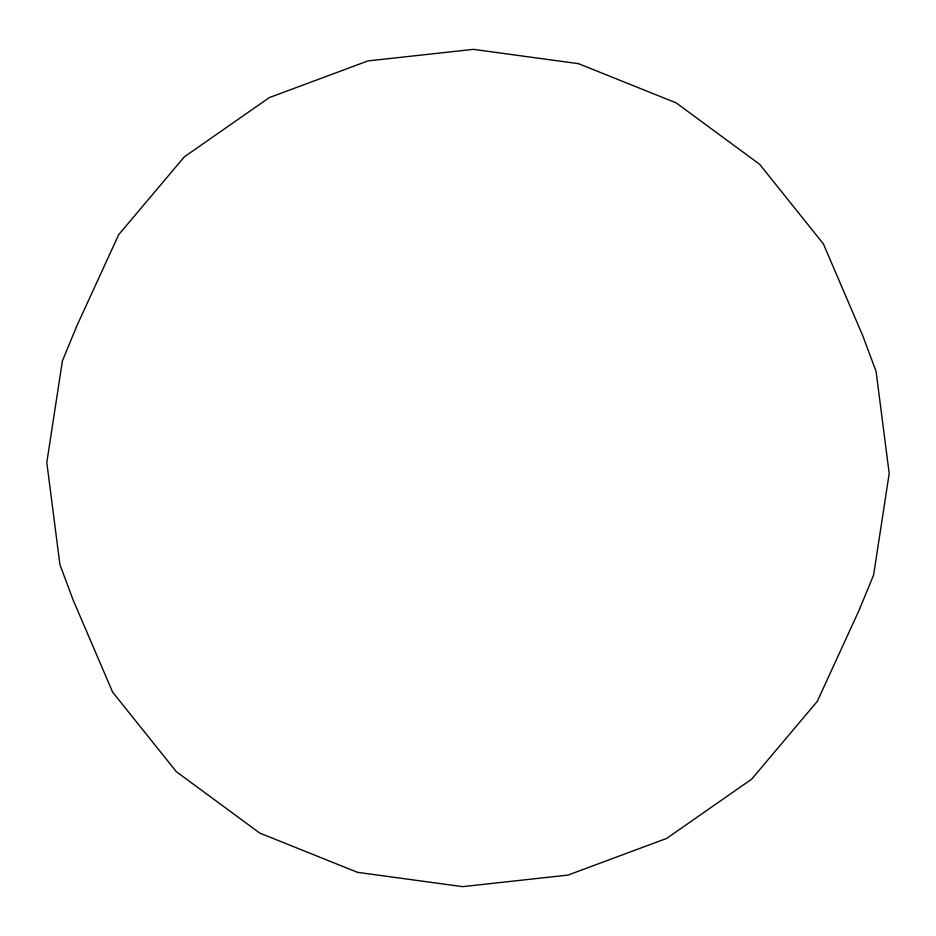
<?xml version="1.0" encoding="UTF-8"?>
<svg xmlns="http://www.w3.org/2000/svg" width="936" height="936" viewBox="0 0 936 936"><rect width="100%" height="100%" fill="white"/><g stroke="black" fill="none" stroke-linecap="round" stroke-linejoin="round"><path stroke-width="1.4" d="M62.408 360.922L46.8 462.513L59.892 564.466L73.125 599.999L112.624 692.137L176.307 771.65L259.822 833.11L357.482 872.329L462.618 886.649L568.082 875.078L666.666 838.41L751.678 779.15L817.315 701.321L859.084 610.249L873.592 575.078L889.2 473.487L876.108 371.534L862.875 336.001L823.376 243.863L759.693 164.35L676.178 102.89L578.518 63.671L473.382 49.351L367.918 60.922L269.334 97.59L184.322 156.85L118.685 234.679L76.916 325.751L62.408 360.922"/></g></svg>
